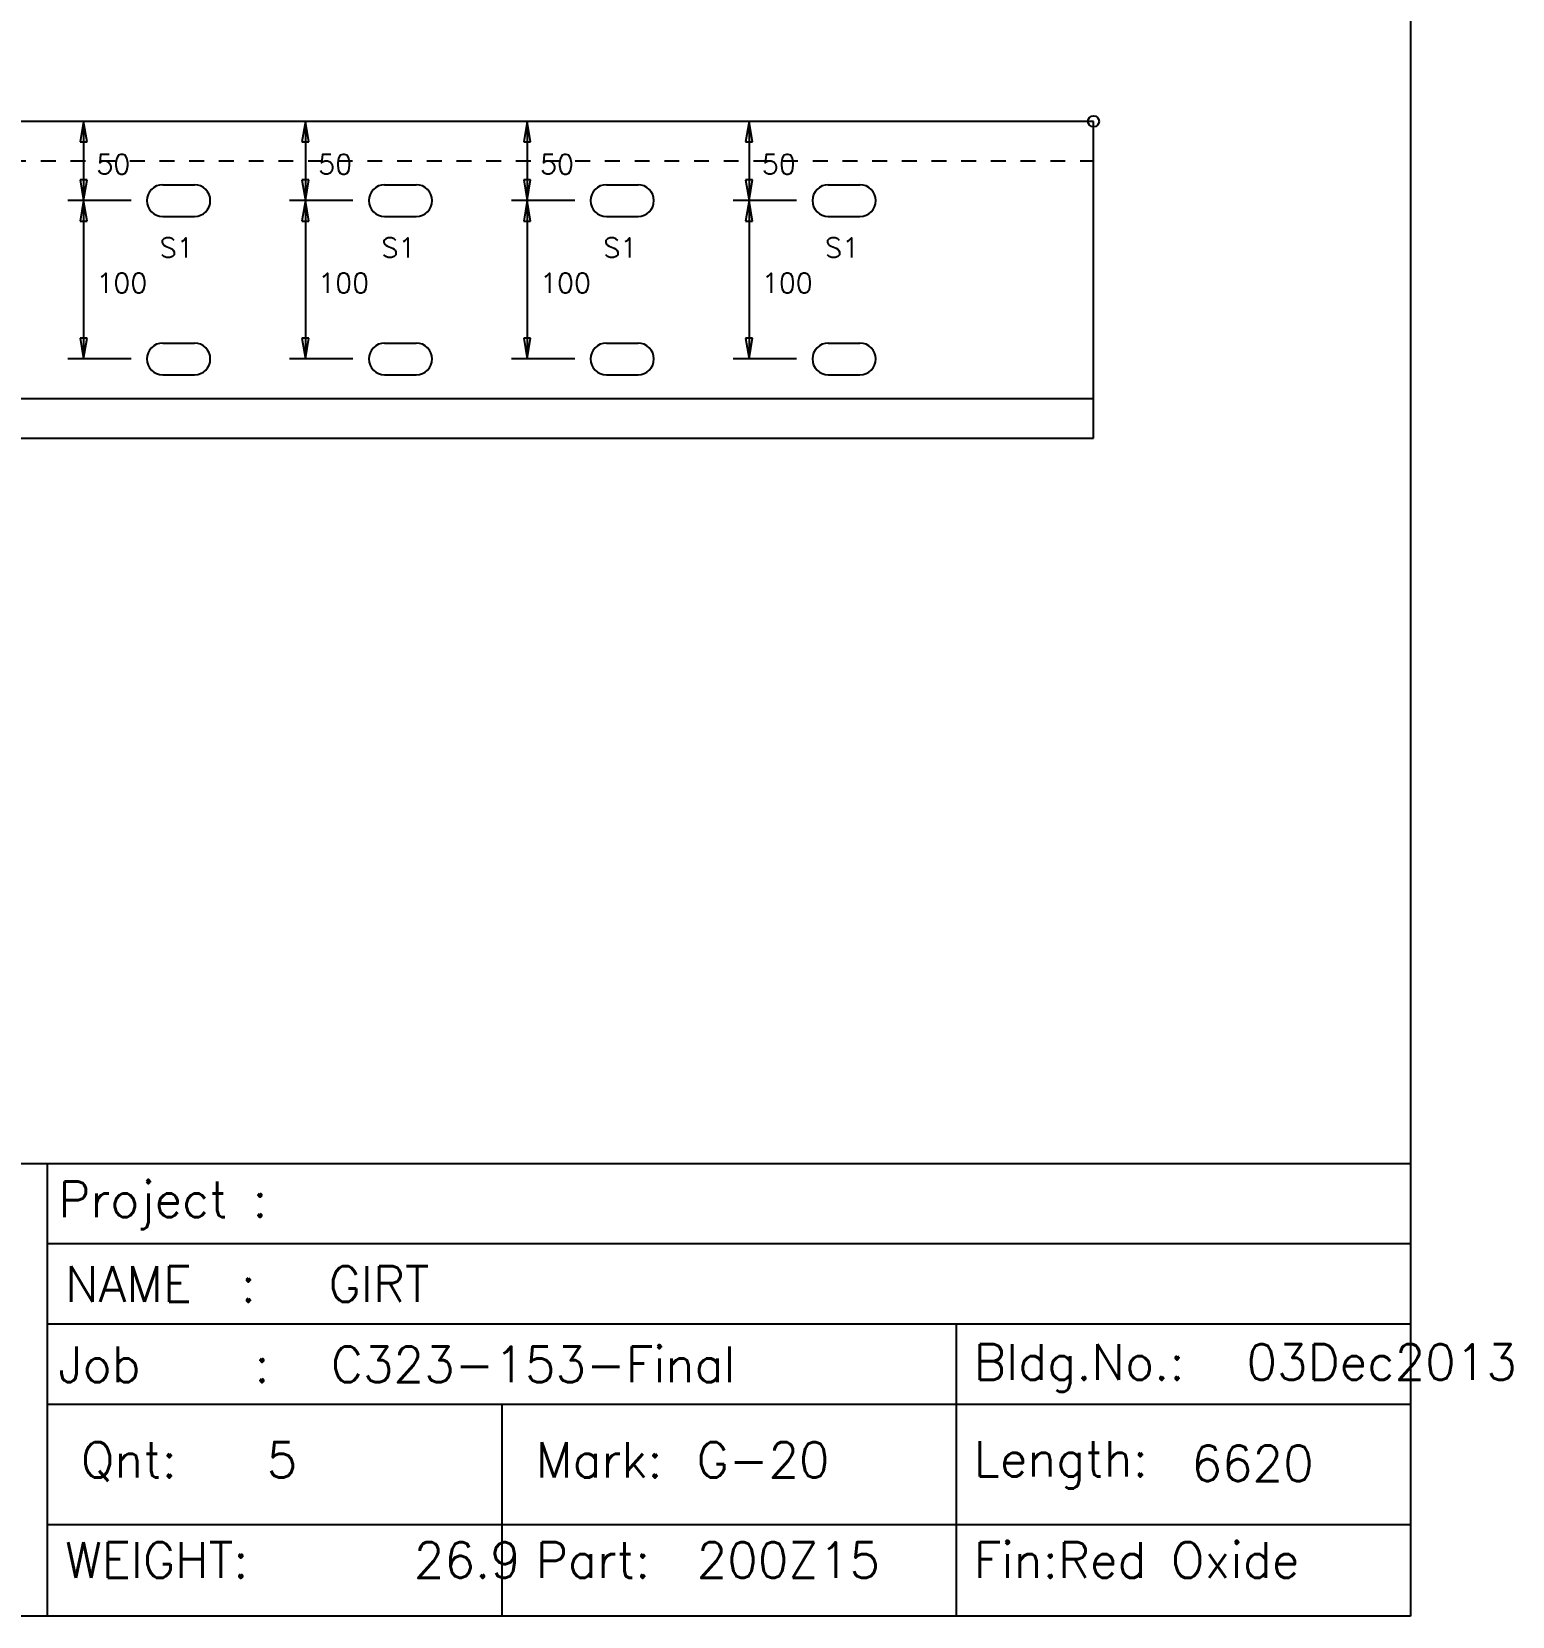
# Model space of a CAD drawing. Extents: x 0 to 428, y 0 to 297.
# Drawn here: x 309.5 to 428.2, y 0 to 127.1 of the extents above; entities that cross this region are included whole.
import ezdxf

# ---------------------------------------------------------------- set-up
doc = ezdxf.new("R2010")
doc.units = 0
doc.linetypes.add('CONTIN', pattern=[0])
doc.linetypes.add('DASHED', pattern=[2.38, 1.19, -1.19])
doc.layers.get('0').update_dxf_attribs({"linetype": 'CONTIN'})
for name, color, linetype in [('1', 7, 'CONTIN'), ('11', 7, 'CONTIN'), ('15', 6, 'CONTIN'), ('2', 7, 'CONTIN'), ('22', 7, 'CONTIN'), ('3', 1, 'CONTIN'), ('6', 4, 'CONTIN'), ('7', 3, 'DASHED')]:
    doc.layers.add(name, color=color, linetype=linetype)
doc.styles.add('SIMPLEX', font='SIMPLEX')

# ---------------------------------------------------------------- blocks, each defined once
blk = doc.blocks.new('CZEBORDR')
at = {"layer": '22'}
for p, q in [((420, 297), (420, 0)), ((420, 0), (0, 0))]:
    blk.add_line(p, q, dxfattribs=at)
blk = doc.blocks.new('LOGO')
at = {"linetype": 'CONTINUOUS'}
for p, q in [((-230.55, 36.3), (0, 36.3)), ((-138.23, 36.3), (0, 36.3)), ((-138.23, 36.3), (-109.26, 36.3)), ((-109.26, 36.3), (-109.26, 0)), ((-109.26, 36.3), (0, 36.3)), ((0, 36.3), (0, 0)), ((-109.26, 29.89), (0, 29.89)), ((-109.26, 23.45), (0, 23.45)), ((-36.42, 23.45), (-36.42, 0)), ((-109.26, 17.01), (0, 17.01)), ((-72.84, 17.01), (-72.84, 0)), ((-109.26, 7.37), (0, 7.37)), ((0, 0), (-230.55, 0)), ((-109.26, 0), (-138.23, 0))]:
    blk.add_line(p, q, dxfattribs=at)
at = {"layer": '22'}
for p, q in [((0, 297), (0, 0)), ((0, 0), (-420, 0))]:
    blk.add_line(p, q, dxfattribs=at)
at = {"style": 'SIMPLEX'}
for s, height, p in [('Project :', 2.857, (-108.38, 32.01)), ('NAME  :', 2.857, (-107.83, 25.21)), ('GIRT', 2.857, (-86.71, 25.21)), ('Job    :', 2.857, (-108.38, 18.77)), ('C323-153-Final', 2.8575, (-86.53, 18.77)), ('Bldg.No.:', 2.857, (-34.99, 18.96)), ('03Dec2013', 2.857, (-13.14, 18.96)), ('Length:', 2.857, (-34.99, 11.2)), ('Qnt:', 2.857, (-106.58, 11.12)), ('   5', 2.857, (-98.06, 11.12)), ('Mark:', 2.857, (-70.1, 11.12)), ('G-20', 2.857, (-57.21, 11.12)), ('6620', 2.857, (-17.55, 10.83)), ('WEIGHT:', 2.857, (-107.83, 3.08)), ('     26.9', 2.857, (-90.53, 3.08)), ('Part:', 2.857, (-70.1, 3.08)), ('200Z15', 2.857, (-57.21, 3.08)), ('Fin:Red Oxide', 2.8575, (-34.99, 3.08))]:
    blk.add_text(s, height=height, dxfattribs=at).set_placement(p)
blk = doc.blocks.new('MAG_CRCL')
at = {"layer": '15'}
blk.add_circle((0, 0), 0.889, dxfattribs=at)
blk = doc.blocks.new('WBSLOT')
at = {"layer": '6'}
for p, q in [((-1.27, 1.27), (1.27, 1.27)), ((-1.27, -1.27), (1.27, -1.27))]:
    blk.add_line(p, q, dxfattribs=at)
for centre, start, end in [((-1.27, 0), 90, 270), ((1.27, 0), 270, 90)]:
    blk.add_arc(centre, 1.27, start, end, dxfattribs=at)
blk = doc.blocks.new('ARROW')
at = {"layer": '2'}
for p, q in [((0, 0), (-1.651, 0.275)), ((-1.651, 0.275), (-1.651, -0.275)), ((-1.651, -0.275), (0, 0))]:
    blk.add_line(p, q, dxfattribs=at)
blk = doc.blocks.new('CZEPIECE')
at = {"layer": '1'}
for p, q in [((394.6, 55.88), (50.8, 55.88)), ((394.6, 30.48), (394.6, 55.88)), ((50.8, 33.655), (394.6, 33.655)), ((50.8, 30.48), (394.6, 30.48))]:
    blk.add_line(p, q, dxfattribs=at)
at = {"layer": '2'}
for p, q in [((319.996, 55.88), (312.376, 55.88)), ((313.646, 55.88), (313.646, 49.53)), ((337.776, 55.88), (330.156, 55.88)), ((331.426, 55.88), (331.426, 49.53)), ((355.556, 55.88), (347.936, 55.88)), ((349.206, 55.88), (349.206, 49.53)), ((373.336, 55.88), (365.716, 55.88)), ((366.986, 55.88), (366.986, 49.53)), ((317.456, 49.53), (312.376, 49.53)), ((317.456, 49.53), (312.376, 49.53)), ((313.646, 49.53), (313.646, 36.83)), ((335.236, 49.53), (330.156, 49.53)), ((335.236, 49.53), (330.156, 49.53)), ((331.426, 49.53), (331.426, 36.83)), ((353.016, 49.53), (347.936, 49.53)), ((353.016, 49.53), (347.936, 49.53)), ((349.206, 49.53), (349.206, 36.83)), ((370.796, 49.53), (365.716, 49.53)), ((370.796, 49.53), (365.716, 49.53)), ((366.986, 49.53), (366.986, 36.83)), ((317.456, 36.83), (312.376, 36.83)), ((335.236, 36.83), (330.156, 36.83)), ((353.016, 36.83), (347.936, 36.83)), ((370.796, 36.83), (365.716, 36.83))]:
    blk.add_line(p, q, dxfattribs=at)
at = {"layer": '7'}
blk.add_line((50.8, 52.705), (394.6, 52.705), dxfattribs=at)
at = {"layer": '15', "xscale": 0.5, "yscale": 0.5, "zscale": 0.5}
blk.add_blockref('MAG_CRCL', (394.6, 55.88), dxfattribs=at)
at = {"layer": '2'}
for p, rotation in [((313.646, 55.88), 90), ((331.426, 55.88), 90), ((349.206, 55.88), 90), ((366.986, 55.88), 90), ((313.646, 49.53), -90), ((331.426, 49.53), -90), ((349.206, 49.53), -90), ((366.986, 49.53), -90), ((313.646, 49.53), 90), ((331.426, 49.53), 90), ((349.206, 49.53), 90), ((366.986, 49.53), 90), ((313.646, 36.83), -90), ((331.426, 36.83), -90), ((349.206, 36.83), -90), ((366.986, 36.83), -90)]:
    blk.add_blockref('ARROW', p, dxfattribs=dict(at, rotation=rotation))
at = {"layer": '6'}
for p in [(321.266, 49.53), (339.046, 49.53), (356.826, 49.53), (374.606, 49.53), (321.266, 36.83), (339.046, 36.83), (356.826, 36.83), (374.606, 36.83)]:
    blk.add_blockref('WBSLOT', p, dxfattribs=at)
at = {"layer": '11', "style": 'SIMPLEX'}
for s, p in [('50', (314.672, 51.647)), ('50', (332.452, 51.647)), ('50', (350.232, 51.647)), ('50', (368.012, 51.647)), ('100', (314.672, 42.122)), ('100', (332.452, 42.122)), ('100', (350.232, 42.122)), ('100', (368.012, 42.122))]:
    blk.add_text(s, height=1.587, dxfattribs=at).set_placement(p)
at = {"layer": '3', "style": 'SIMPLEX'}
for p in [(319.742, 44.958), (337.522, 44.958), (355.302, 44.958), (373.082, 44.958)]:
    blk.add_text('S1', height=1.587, dxfattribs=at).set_placement(p)

msp = doc.modelspace()

# ---------------------------------------------------------------- block references
msp.add_blockref('CZEPIECE', (0, 64))
at = {"layer": '1'}
msp.add_blockref('CZEBORDR', (0, 0), dxfattribs=at)
at = {"layer": '2'}
msp.add_blockref('LOGO', (420, 0), dxfattribs=at)

doc.saveas('drawing.dxf')
